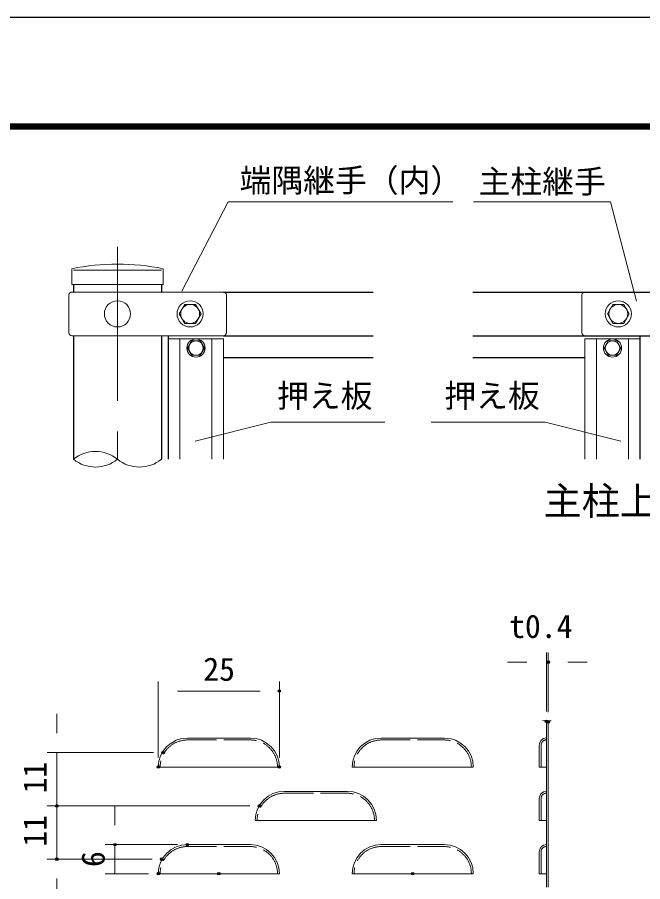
# Model space of a CAD drawing. Units: millimetres, scale not verified. Extents: x -4200 to 4200, y -2970 to 2970.
# Drawn here: x 711 to 2001, y 1186 to 2970 of the extents above; entities that cross this region are included whole.
import ezdxf
from ezdxf.enums import TextEntityAlignment as Align

# ---------------------------------------------------------------- set-up
doc = ezdxf.new("R2010")
doc.units = ezdxf.units.MM
doc.header["$LTSCALE"] = 10
doc.header["$PDMODE"] = 32
doc.header["$PDSIZE"] = 5
doc.linetypes.add('DASHED', pattern=[7.5, 6, -1.5])
doc.linetypes.add('USER1', pattern=[50.8, 31.75, -6.35, 6.35, -6.35])
for name, color, linetype, lineweight in [('0-0_D-BMK', 2, 'USER1', 13), ('0-1_D-TTL-TXT', 7, 'Continuous', 25), ('0-2_D-STR-TXT', 7, 'Continuous', 13), ('0-3_D-STR1', 1, 'Continuous', 25), ('0-4_D-STR3', 3, 'Continuous', 13), ('0-5_D-STR2', 7, 'Continuous', 13), ('0-6_D-STR-DIM', 7, 'Continuous', 13), ('0-8_Defpoints', 8, 'Continuous', 25), ('0-C_D-TTL', 7, 'Continuous', 25)]:
    doc.layers.add(name, color=color, linetype=linetype, lineweight=lineweight)
doc.styles.add('ＭＳ ゴシック', font='')
doc.styles.get('ＭＳ ゴシック').set_extended_font_data('MS Gothic')

msp = doc.modelspace()

# ---------------------------------------------------------------- linework, layer by layer
at = {"layer": '0-0_D-BMK'}
msp.add_line((917.41, 2496.48), (917.41, 2058.09), dxfattribs=at)
at = {"layer": '0-2_D-STR-TXT'}
for p, q in [((1146.04, 2589.45), (1050.34, 2404.87)), ((1146.04, 2589.45), (1609.55, 2589.45)), ((1934.85, 2589.45), (1652.09, 2589.45)), ((1934.85, 2589.45), (1988.05, 2384.59)), ((1233.9, 2134.94), (1077.93, 2095.75)), ((1233.9, 2134.94), (1469.14, 2134.94)), ((1799.79, 2134.94), (1564.55, 2134.94)), ((1799.79, 2134.94), (1955.76, 2095.75))]:
    msp.add_line(p, q, dxfattribs=at)
at = {"layer": '0-3_D-STR1'}
for p, q in [((826.66, 2418.71), (826.66, 2403.09)), ((826.66, 2413.09), (826.66, 2403.09)), ((1008.16, 2418.71), (1008.16, 2403.09)), ((1136.41, 2403.09), (1444.99, 2403.09)), ((1650.79, 2403.09), (1881.79, 2403.09)), ((1650.79, 2403.09), (2550.79, 2403.09)), ((826.66, 2313.09), (826.66, 2058.09)), ((1008.16, 2313.09), (1008.16, 2058.09)), ((1022.41, 2058.09), (1022.41, 2313.09)), ((1136.41, 2313.09), (1444.99, 2313.09)), ((1650.79, 2313.09), (1881.79, 2313.09)), ((1650.79, 2313.09), (2550.79, 2313.09)), ((1995.79, 2058.09), (1995.79, 2313.09)), ((1136.41, 2268.09), (1444.99, 2268.09)), ((1650.79, 2268.09), (1881.79, 2268.09))]:
    msp.add_line(p, q, dxfattribs=at)
at = {"layer": '0-4_D-STR3'}
for p, q in [((823.06, 2418.71), (823.06, 2451.35)), ((826.66, 2448.09), (1008.16, 2448.09)), ((1011.76, 2418.71), (1011.76, 2451.35)), ((823.06, 2418.71), (1011.76, 2418.71)), ((817.42, 2397.09), (817.42, 2319.09)), ((1136.41, 2403.09), (823.42, 2403.09)), ((1142.41, 2397.09), (1142.41, 2319.09)), ((1875.79, 2397.09), (1875.79, 2319.09)), ((1881.79, 2403.09), (2319.79, 2403.09)), ((1136.41, 2313.09), (823.42, 2313.09)), ((1136.41, 2306.34), (1022.41, 2306.34)), ((1022.41, 2306.34), (1022.41, 2058.09)), ((1046.41, 2306.34), (1046.41, 2058.09)), ((1112.41, 2306.34), (1112.41, 2058.09)), ((1136.41, 2306.34), (1136.41, 2058.09)), ((1881.79, 2313.09), (2319.79, 2313.09)), ((1995.79, 2306.34), (1881.79, 2306.34)), ((1881.79, 2306.34), (1881.79, 2058.09)), ((1905.79, 2306.34), (1905.79, 2058.09)), ((1971.79, 2306.34), (1971.79, 2058.09)), ((1995.79, 2306.34), (1995.79, 2058.09))]:
    msp.add_line(p, q, dxfattribs=at)
at = {"layer": '0-4_D-STR3', "linetype": 'DASHED'}
for p, q in [((1061.61, 1478.78), (1191.61, 1478.78)), ((1461.61, 1478.78), (1591.61, 1478.78)), ((1791.38, 1467.89), (1791.38, 1422.78)), ((1261.61, 1368.78), (1391.61, 1368.78)), ((1791.38, 1357.89), (1791.38, 1312.78)), ((1061.61, 1258.78), (1191.61, 1258.78)), ((1461.61, 1258.78), (1591.61, 1258.78)), ((1791.38, 1247.89), (1791.38, 1202.78))]:
    msp.add_line(p, q, dxfattribs=at)
at = {"layer": '0-4_D-STR3'}
for points in [[(1089.91, 2358.09), (1078.69, 2377.59), (1056.14, 2377.59), (1044.91, 2358.09), (1056.14, 2338.59), (1078.69, 2338.59)], [(1973.29, 2358.09), (1962.07, 2377.59), (1939.52, 2377.59), (1928.29, 2358.09), (1939.52, 2338.59), (1962.07, 2338.59)], [(1096.74, 2287.59), (1088.08, 2302.59), (1070.75, 2302.59), (1062.09, 2287.59), (1070.75, 2272.59), (1088.08, 2272.59)], [(1956.11, 2287.59), (1947.45, 2302.59), (1930.13, 2302.59), (1921.47, 2287.59), (1930.13, 2272.59), (1947.45, 2272.59)]]:
    msp.add_lwpolyline(points, close=True, dxfattribs=at)
for centre, radius in [((917.41, 2358.09), 27), ((1067.41, 2358.09), 27), ((1067.41, 2358.09), 19.5), ((1950.79, 2358.09), 27), ((1950.79, 2358.09), 19.5), ((1079.41, 2287.59), 18.75), ((1079.41, 2287.59), 15), ((1938.79, 2287.59), 18.75), ((1938.79, 2287.59), 15)]:
    msp.add_circle(centre, radius, dxfattribs=at)
for centre, radius, start, end in [((917.41, 1980.71), 480, 78.66399, 101.33601), ((823.42, 2397.09), 6, 90, 180), ((1136.41, 2397.09), 6, 0, 90), ((1881.79, 2397.09), 6, 90, 180), ((823.42, 2319.09), 6, 180, 270), ((1136.41, 2319.09), 6, 270, 0), ((1881.79, 2319.09), 6, 180, 270)]:
    msp.add_arc(centre, radius, start, end, dxfattribs=at)
at = {"layer": '0-4_D-STR3', "linetype": 'DASHED'}
for centre, radius, start, end in [((1061.61, 1422.78), 56, 90, 180), ((1191.61, 1422.78), 56, 0, 90), ((1461.61, 1422.78), 56, 90, 180), ((1591.61, 1422.78), 56, 0, 90), ((1802.38, 1467.89), 11, 90, 180), ((1261.61, 1312.78), 56, 90, 180), ((1391.61, 1312.78), 56, 0, 90), ((1802.38, 1357.89), 11, 90, 180), ((1061.61, 1202.78), 56, 90, 180), ((1191.61, 1202.78), 56, 0, 90), ((1461.61, 1202.78), 56, 90, 180), ((1591.61, 1202.78), 56, 0, 90), ((1802.38, 1247.89), 11, 90, 180)]:
    msp.add_arc(centre, radius, start, end, dxfattribs=at)
at = {"layer": '0-5_D-STR2'}
for p, q in [((1802.38, 1517.76), (1802.38, 1175.34)), ((1806.38, 1517.76), (1806.38, 1175.34)), ((1061.61, 1482.78), (1191.61, 1482.78)), ((1461.61, 1482.78), (1591.61, 1482.78)), ((1787.38, 1467.89), (1787.38, 1422.78)), ((1001.61, 1422.78), (1251.61, 1422.78)), ((1401.61, 1422.78), (1651.61, 1422.78)), ((1802.38, 1422.78), (1787.38, 1422.78)), ((1261.61, 1372.78), (1391.61, 1372.78)), ((1787.38, 1357.89), (1787.38, 1312.78)), ((1201.61, 1312.78), (1451.61, 1312.78)), ((1802.38, 1312.78), (1787.38, 1312.78)), ((1061.61, 1262.78), (1191.61, 1262.78)), ((1461.61, 1262.78), (1591.61, 1262.78)), ((1787.38, 1247.89), (1787.38, 1202.78)), ((1001.61, 1202.78), (1251.61, 1202.78)), ((1401.61, 1202.78), (1651.61, 1202.78)), ((1802.38, 1202.78), (1787.38, 1202.78))]:
    msp.add_line(p, q, dxfattribs=at)
for centre, radius, start, end in [((1061.61, 1422.78), 60, 90, 180), ((1191.61, 1422.78), 60, 0, 90), ((1461.61, 1422.78), 60, 90, 180), ((1591.61, 1422.78), 60, 0, 90), ((1802.38, 1467.89), 15, 90, 180), ((1261.61, 1312.78), 60, 90, 180), ((1391.61, 1312.78), 60, 0, 90), ((1802.38, 1357.89), 15, 90, 180), ((1061.61, 1202.78), 60, 90, 180), ((1191.61, 1202.78), 60, 0, 90), ((1461.61, 1202.78), 60, 90, 180), ((1591.61, 1202.78), 60, 0, 90), ((1802.38, 1247.89), 15, 90, 180)]:
    msp.add_arc(centre, radius, start, end, dxfattribs=at)
at = {"layer": '0-6_D-STR-DIM'}
for p, q in [((1802.38, 1537.48), (1802.38, 1659.38)), ((1806.38, 1536.25), (1806.38, 1659.38)), ((1762.38, 1639.38), (1722.38, 1639.38)), ((1802.38, 1639.38), (1806.38, 1639.38)), ((1846.38, 1639.38), (1886.38, 1639.38)), ((1001.61, 1442.78), (1001.61, 1599.71)), ((1251.61, 1442.78), (1251.61, 1599.71)), ((1041.61, 1579.71), (1211.61, 1579.71)), ((792.32, 1492.78), (792.32, 1532.78)), ((991.68, 1452.78), (772.32, 1452.78)), ((792.32, 1452.78), (792.32, 1342.78)), ((792.32, 1382.78), (792.32, 1422.78)), ((1190.5, 1342.78), (772.32, 1342.78)), ((1190.5, 1342.78), (772.32, 1342.78)), ((792.32, 1342.78), (792.32, 1232.78)), ((912.32, 1302.78), (912.32, 1342.78)), ((792.32, 1302.78), (792.32, 1262.78)), ((1041.61, 1262.78), (892.32, 1262.78)), ((912.32, 1202.78), (912.32, 1262.78)), ((988.84, 1232.78), (772.32, 1232.78)), ((981.61, 1202.78), (892.32, 1202.78)), ((792.32, 1192.78), (792.32, 1152.78))]:
    msp.add_line(p, q, dxfattribs=at)
msp.add_lwpolyline([(1794.67, 1518.14), (1798.3, 1519.14), (1801.6, 1517.33), (1807.12, 1518.36), (1805.04, 1517.06), (1810.01, 1519.14), (1811.95, 1518.36)], dxfattribs=at)
for centre, start, end in [((872.04, 2002.11), 50.97549, 129.02451), ((872.04, 2114.08), 230.97549, 309.02451), ((962.79, 2114.08), 230.97549, 309.02451)]:
    msp.add_arc(centre, 72.06, start, end, dxfattribs=at)
at = {"layer": '0-8_Defpoints'}
for p in [(1806.38, 1639.38), (1251.61, 1579.71), (1802.38, 1517.48), (1806.38, 1516.25), (1011.68, 1452.78), (1001.61, 1422.78), (1251.61, 1422.78), (792.32, 1342.78), (1210.5, 1342.78), (912.32, 1262.78), (1061.61, 1262.78), (792.32, 1232.78), (1008.84, 1232.78), (1001.61, 1202.78), (1126.61, 1202.78), (1526.61, 1202.78)]:
    msp.add_point(p, dxfattribs=at)
at = {"layer": '0-C_D-TTL', "color": 2}
msp.add_lwpolyline([(-4200.07, 2970.19), (4199.93, 2970.19), (4199.93, -2969.81), (-4200.07, -2969.81)], close=True, dxfattribs=at)
at = {"layer": '0-C_D-TTL'}
for points in [[(-3930.07, 2750.19), (3929.93, 2750.19), (3929.93, -2749.81), (-3930.07, -2749.81)], [(-3927.57, 2747.69), (3927.43, 2747.69), (3927.43, -2747.31), (-3927.57, -2747.31)], [(-3925.07, 2745.19), (3924.93, 2745.19), (3924.93, -2744.81), (-3925.07, -2744.81)], [(-3922.57, 2742.69), (3922.43, 2742.69), (3922.43, -2742.31), (-3922.57, -2742.31)], [(-3920.07, 2740.19), (3919.93, 2740.19), (3919.93, -2739.81), (-3920.07, -2739.81)]]:
    msp.add_lwpolyline(points, close=True, dxfattribs=at)

# ---------------------------------------------------------------- texts
at = {"layer": '0-1_D-TTL-TXT', "style": 'ＭＳ ゴシック'}
msp.add_text('主柱上段取付詳細', height=57.7, dxfattribs=at).set_placement((1796.54, 1925.8), align=Align.BOTTOM_LEFT)
at = {"layer": '0-2_D-STR-TXT', "style": 'ＭＳ ゴシック'}
for s, p in [('端隅継手（内）', (1169.49, 2595.22)), ('主柱継手', (1662.59, 2592.72)), ('押え板', (1246.7, 2150.63)), ('押え板', (1591.79, 2150.63))]:
    msp.add_text(s, height=48.09, dxfattribs=at).set_placement(p, align=Align.BOTTOM_LEFT)
at = {"layer": '0-6_D-STR-DIM', "style": 'ＭＳ ゴシック'}
for s, p in [('t0.4', (1725.44, 1674.9)), ('25', (1094.51, 1586.46))]:
    msp.add_text(s, height=48.09, dxfattribs=at).set_placement(p, align=Align.BOTTOM_LEFT)
for s, p in [('11', (785.57, 1368.45)), ('11', (785.57, 1258.45)), ('6', (905.57, 1216.55))]:
    msp.add_text(s, height=48.09, rotation=90, dxfattribs=at).set_placement(p, align=Align.BOTTOM_LEFT)

doc.saveas('drawing.dxf')
